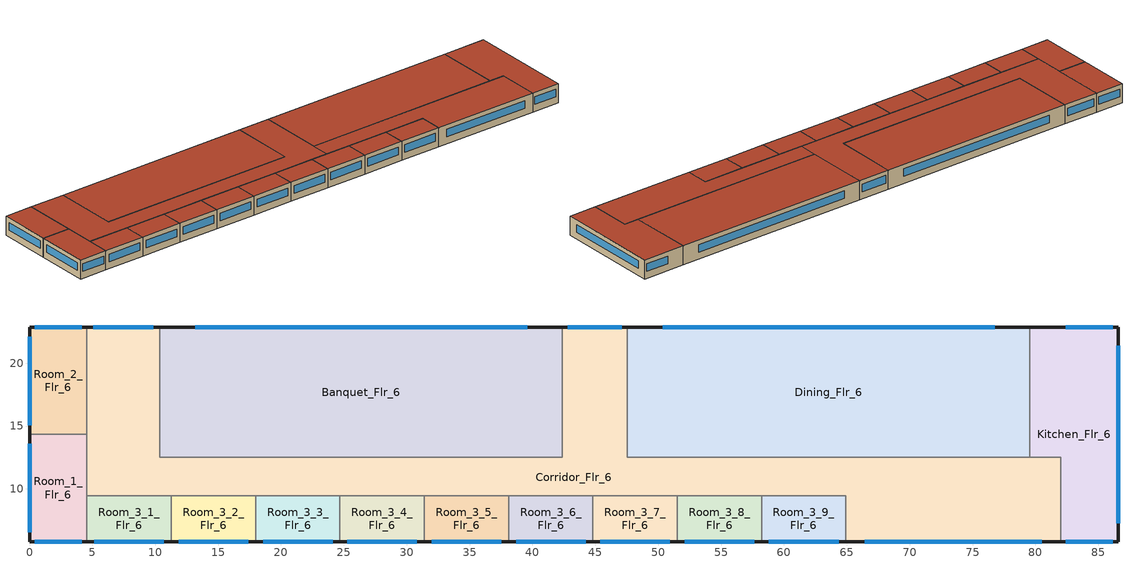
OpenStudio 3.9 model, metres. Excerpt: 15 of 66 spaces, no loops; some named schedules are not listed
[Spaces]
Room_2_Flr_6
 floor adiabatic (BTAP-Int-Wall): 4.57,22.86 4.57,14.33 0,14.33 0,22.86 z16.15
 wall outside: 4.57,22.86 0,22.86 0,14.33 z16.15:19.2
 wall to Room_1_Flr_6: 0,14.33 4.57,14.33 z16.15:19.2
 wall to Corridor_Flr_6: 4.57,14.33 4.57,22.86 z16.15:19.2
 window: 0,22.11 0,15.07 / 4.17,22.86 0.4,22.86 z17.26:18.48
 roof outside: 4.57,14.33 4.57,22.86 0,22.86 0,14.33 z19.2
Banquet_Flr_6
 floor adiabatic (BTAP-Int-Wall): 42.37,22.86 42.37,12.5 10.36,12.5 10.36,22.86 z16.15
 wall outside: 42.37,22.86 10.36,22.86 z16.15:19.2
 wall to Corridor_Flr_6: 10.36,22.86 10.36,12.5 42.37,12.5 42.37,22.86 z16.15:19.2
 window: 39.57,22.86 13.16,22.86 z17.26:18.48
 roof outside: 42.37,12.5 42.37,22.86 10.36,22.86 10.36,12.5 z19.2
Corridor_Flr_6
 floor adiabatic (BTAP-Int-Wall): 47.55,22.86 47.55,12.5 81.99,12.5 81.99,5.79 64.92,5.79 64.92,9.45 4.57,9.45 4.57,22.86 10.36,22.86 10.36,12.5 42.37,12.5 42.37,22.86 z16.15
 wall outside: 64.92,5.79 81.99,5.79 / 47.55,22.86 42.37,22.86 / 10.36,22.86 4.57,22.86 z16.15:19.2
 wall to Room_1_Flr_6: 4.57,14.33 4.57,9.45 z16.15:19.2
 wall to Kitchen_Flr_6: 81.99,5.79 81.99,12.5 79.55,12.5 z16.15:19.2
 wall to Dining_Flr_6: 79.55,12.5 47.55,12.5 47.55,22.86 z16.15:19.2
 wall to Room_3_1_Flr_6: 4.57,9.45 11.28,9.45 z16.15:19.2
 wall to Room_3_9_Flr_6: 58.22,9.45 64.92,9.45 64.92,5.79 z16.15:19.2
 wall to Room_3_4_Flr_6: 24.69,9.45 31.4,9.45 z16.15:19.2
 wall to Room_3_2_Flr_6: 11.28,9.45 17.98,9.45 z16.15:19.2
 wall to Room_3_3_Flr_6: 17.98,9.45 24.69,9.45 z16.15:19.2
 wall to Room_3_8_Flr_6: 51.51,9.45 58.22,9.45 z16.15:19.2
 wall to Room_3_5_Flr_6: 31.4,9.45 38.1,9.45 z16.15:19.2
 wall to Room_3_6_Flr_6: 38.1,9.45 44.81,9.45 z16.15:19.2
 wall to Room_3_7_Flr_6: 44.81,9.45 51.51,9.45 z16.15:19.2
 window: 66.42,5.79 80.5,5.79 / 47.09,22.86 42.82,22.86 / 9.86,22.86 5.08,22.86 z17.26:18.48
 roof outside: 81.99,5.79 81.99,12.5 47.55,12.5 47.55,9.45 64.92,9.45 64.92,5.79 z19.2; 47.55,9.45 47.55,22.86 42.37,22.86 42.37,12.5 10.36,12.5 10.36,22.86 4.57,22.86 4.57,9.45 z19.2
Room_3_1_Flr_6
 floor adiabatic (BTAP-Int-Wall): 11.28,9.45 11.28,5.79 4.57,5.79 4.57,9.45 z16.15
 wall outside: 4.57,5.79 11.28,5.79 z16.15:19.2
 wall to Room_1_Flr_6: 4.57,9.45 4.57,5.79 z16.15:19.2
 wall to Room_3_2_Flr_6: 11.28,5.79 11.28,9.45 z16.15:19.2
 window: 5.16,5.79 10.69,5.79 z17.26:18.48
 roof outside: 11.28,5.79 11.28,9.45 4.57,9.45 4.57,5.79 z19.2
Dining_Flr_6
 floor adiabatic (BTAP-Int-Wall): 79.55,22.86 79.55,12.5 47.55,12.5 47.55,22.86 z16.15
 wall outside: 79.55,22.86 47.55,22.86 z16.15:19.2
 wall to Kitchen_Flr_6: 79.55,12.5 79.55,22.86 z16.15:19.2
 window: 76.75,22.86 50.35,22.86 z17.26:18.48
 roof outside: 79.55,12.5 79.55,22.86 47.55,22.86 47.55,12.5 z19.2
Room_1_Flr_6
 floor adiabatic (BTAP-Int-Wall): 4.57,14.33 4.57,5.79 0,5.79 0,14.33 z16.15
 wall outside: 0,14.33 0,5.79 4.57,5.79 z16.15:19.2
 window: 0,13.58 0,6.54 / 0.4,5.79 4.17,5.79 z17.26:18.48
 roof outside: 4.57,5.79 4.57,14.33 0,14.33 0,5.79 z19.2
Kitchen_Flr_6
 floor adiabatic (BTAP-Int-Wall): 86.56,22.86 86.56,5.79 81.99,5.79 81.99,12.5 79.55,12.5 79.55,22.86 z16.15
 wall outside: 81.99,5.79 86.56,5.79 86.56,22.86 79.55,22.86 z16.15:19.2
 window: 86.56,7.29 86.56,21.37 / 82.39,5.79 86.16,5.79 / 86.16,22.86 82.39,22.86 z17.26:18.48
 roof outside: 86.56,5.79 86.56,22.86 79.55,22.86 79.55,12.5 81.99,12.5 81.99,5.79 z19.2
Room_3_2_Flr_6
 floor adiabatic (BTAP-Int-Wall): 17.98,9.45 17.98,5.79 11.28,5.79 11.28,9.45 z16.15
 wall outside: 11.28,5.79 17.98,5.79 z16.15:19.2
 wall to Room_3_3_Flr_6: 17.98,5.79 17.98,9.45 z16.15:19.2
 window: 11.87,5.79 17.4,5.79 z17.26:18.48
 roof outside: 17.98,5.79 17.98,9.45 11.28,9.45 11.28,5.79 z19.2
Room_3_3_Flr_6
 floor adiabatic (BTAP-Int-Wall): 24.69,9.45 24.69,5.79 17.98,5.79 17.98,9.45 z16.15
 wall outside: 17.98,5.79 24.69,5.79 z16.15:19.2
 wall to Room_3_4_Flr_6: 24.69,5.79 24.69,9.45 z16.15:19.2
 window: 18.57,5.79 24.1,5.79 z17.26:18.48
 roof outside: 24.69,5.79 24.69,9.45 17.98,9.45 17.98,5.79 z19.2
Room_3_4_Flr_6
 floor adiabatic (BTAP-Int-Wall): 31.4,9.45 31.4,5.79 24.69,5.79 24.69,9.45 z16.15
 wall outside: 24.69,5.79 31.4,5.79 z16.15:19.2
 wall to Room_3_5_Flr_6: 31.4,5.79 31.4,9.45 z16.15:19.2
 window: 25.28,5.79 30.81,5.79 z17.26:18.48
 roof outside: 31.4,5.79 31.4,9.45 24.69,9.45 24.69,5.79 z19.2
Room_3_5_Flr_6
 floor adiabatic (BTAP-Int-Wall): 38.1,9.45 38.1,5.79 31.4,5.79 31.4,9.45 z16.15
 wall outside: 31.4,5.79 38.1,5.79 z16.15:19.2
 wall to Room_3_6_Flr_6: 38.1,5.79 38.1,9.45 z16.15:19.2
 window: 31.98,5.79 37.52,5.79 z17.26:18.48
 roof outside: 38.1,5.79 38.1,9.45 31.4,9.45 31.4,5.79 z19.2
Room_3_6_Flr_6
 floor adiabatic (BTAP-Int-Wall): 44.81,9.45 44.81,5.79 38.1,5.79 38.1,9.45 z16.15
 wall outside: 38.1,5.79 44.81,5.79 z16.15:19.2
 wall to Room_3_7_Flr_6: 44.81,5.79 44.81,9.45 z16.15:19.2
 window: 38.69,5.79 44.22,5.79 z17.26:18.48
 roof outside: 44.81,5.79 44.81,9.45 38.1,9.45 38.1,5.79 z19.2
Room_3_7_Flr_6
 floor adiabatic (BTAP-Int-Wall): 51.51,9.45 51.51,5.79 44.81,5.79 44.81,9.45 z16.15
 wall outside: 44.81,5.79 51.51,5.79 z16.15:19.2
 wall to Room_3_8_Flr_6: 51.51,5.79 51.51,9.45 z16.15:19.2
 window: 45.4,5.79 50.93,5.79 z17.26:18.48
 roof outside: 51.51,5.79 51.51,9.45 44.81,9.45 44.81,5.79 z19.2
Room_3_8_Flr_6
 floor adiabatic (BTAP-Int-Wall): 58.22,9.45 58.22,5.79 51.51,5.79 51.51,9.45 z16.15
 wall outside: 51.51,5.79 58.22,5.79 z16.15:19.2
 wall to Room_3_9_Flr_6: 58.22,5.79 58.22,9.45 z16.15:19.2
 window: 52.1,5.79 57.63,5.79 z17.26:18.48
 roof outside: 58.22,5.79 58.22,9.45 51.51,9.45 51.51,5.79 z19.2
Room_3_9_Flr_6
 floor adiabatic (BTAP-Int-Wall): 64.92,9.45 64.92,5.79 58.22,5.79 58.22,9.45 z16.15
 wall outside: 58.22,5.79 64.92,5.79 z16.15:19.2
 window: 58.81,5.79 64.34,5.79 z17.26:18.48
 roof outside: 64.92,5.79 64.92,9.45 58.22,9.45 58.22,5.79 z19.2
[Site]
Yellowknife AP_NT_CAN: Latitude {deg}=62.46; Longitude {deg}=-114.44; Time Zone {hr}=-7; Elevation {m}=205.7; Terrain=City
[Building]
LargeHotel: North Axis {deg}=0; Default Construction Set=BTAP-Mass at hdd = 8170.0; Standards Number of Stories=7; Standards Number of Above Ground Stories=6; Standards Template=BTAP1980TO2010; Standards Building Type=LargeHotel
[Site:WaterMainsTemperature]
Calculation Method=Correlation; Annual Average Outdoor Air Temperature {C}=-3.65833; Maximum Difference In Monthly Average Outdoor Air Temperatures {deltaC}=41.5
[Site:GroundTemperature:BuildingSurface]
19.527, 19.502, 19.536, 19.598, 20.002, 21.64, 22.225, 22.375, 21.449, 20.121, 19.802, 19.633
[Material:NoMass] Roughness=Smooth; Thermal Absorptance=0.9; Solar Absorptance=0.7
Name | Thermal Resistance {m2-K/W} | Visible Absorptance
Typical Carpet Pad; Typical Carpet Pad 1 | 0.21648 | 0.8
Typical Insulation 1 | 0.00118045 | 0.7
Typical Insulation 2 | 3.47438 | 0.7
Typical Insulation 3 | 5.6818 | 0.7
Typical Carpet Pad 2; Typical Carpet Pad 4 | 1.40895 | 0.8
Typical Carpet Pad 3 | 2.81587 | 0.8
Typical Insulation 4 | 0.338965 | 0.7
Typical Insulation 5 | 0.338983 | 0.7
[Material]
Name | Roughness | Thickness {m} | Conductivity {W/m-K} | Density {kg/m3} | Specific Heat {J/kg-K} | Thermal Absorptance | Solar Absorptance | Visible Absorptance
G05 25mm wood | MediumSmooth | 0.0254 | 0.15 | 608 | 1630 | 0.9 | 0.5 | 0.5
100mm Normalweight concrete floor 1 | MediumSmooth | 0.1016 | 2.31 | 2322 | 832
G01 13mm gypsum board 1 | Smooth | 0.0127 | 0.16 | 800 | 1090 | 0.9 | 0.7 | 0.5
4 in. Normalweight Concrete Floor 1 | MediumRough | 0.1016 | 2.31 | 2322 | 832 | 0.9 | 0.7 | 0.7
1IN Stucco 1 | Smooth | 0.0253 | 0.6918 | 1858 | 837 | 0.9 | 0.7 | 0.92
8IN CONCRETE HW RefBldg 1 | Rough | 0.2032 | 1.311 | 2240 | 836.8 | 0.9 | 0.7 | 0.7
1/2IN Gypsum 1 | Smooth | 0.0127 | 0.16 | 784.9 | 830 | 0.9 | 0.4 | 0.4
Metal Roof Surface 1; F08 Metal surface 1 | Smooth | 0.0008 | 45.28 | 7824 | 500 | 0.9 | 0.7 | 0.7
6 in. Normalweight Concrete Floor 1; 6 in. Normalweight Concrete Floor 2; 6 in. Normalweight Concrete Floor 3 | MediumRough | 0.1524 | 2.31 | 2322 | 832 | 0.9 | 0.7 | 0.7
[Construction]
BTAP-Int-Partition; BTAP-Int-Door: G05 25mm wood
BTAP-Int-Floor: 100mm Normalweight concrete floor 1, Typical Carpet Pad
BTAP-Int-Wall: G01 13mm gypsum board 1, G01 13mm gypsum board 1
BTAP-Int-Ceiling: Typical Carpet Pad, 100mm Normalweight concrete floor 1
BTAP-Int-Window: SimpleGlazing
BTAP-Ext-Floor-Mass:U-3.822: Typical Insulation 1, 4 in. Normalweight Concrete Floor 1, Typical Carpet Pad 1
BTAP-Ext-Wall-Mass:U-0.267: 1IN Stucco 1, 8IN CONCRETE HW RefBldg 1, Typical Insulation 2, 1/2IN Gypsum 1
BTAP-Ext-Roof-Metal:U-0.176: Metal Roof Surface 1, Typical Insulation 3
BTAP-Grnd-Floor-Mass:U-0.678: 6 in. Normalweight Concrete Floor 1, Typical Carpet Pad 2
BTAP-Grnd-Wall-Mass:U-0.347: 6 in. Normalweight Concrete Floor 2, Typical Carpet Pad 3
BTAP-Grnd-Roof-Mass:U-0.678: 6 in. Normalweight Concrete Floor 3, Typical Carpet Pad 4
BTAP-Ext-FixedWindow:U=0.295 SHGC=0.410; BTAP-Ext-GlassDoors:U=0.295 SHGC=0.410; BTAP-Ext-Skylights:U=0.295 SHGC=0.410; BTAP-Ext-DaylightDomes:U=0.295 SHGC=0.410; BTAP-Ext-DaylightDiffuser:U=0.295 SHGC=0.410: SimpleGlazing:U=0.295 SHGC=0.410
BTAP-Ext-Door:U-2.95: F08 Metal surface 1, Typical Insulation 4
BTAP-Ext-OverHeadDoor:U-2.95: Typical Insulation 5
[DefaultConstructionSet]
BTAP-Mass at hdd = 8170.0: Default Exterior Surface Constructions=BTAP-Mass at hdd = 8170.0; Default Interior Surface Constructions=Default Surface Constructions 2; Default Ground Contact Surface Constructions=BTAP-Mass at hdd = 8170.0 1; Default Exterior SubSurface Constructions=BTAP-Mass at hdd = 8170.0; Default Interior SubSurface Constructions=Default Sub Surface Constructions 2; Interior Partition Construction=BTAP-Int-Partition
[DefaultSurfaceConstructions]
Name | Floor Construction | Wall Construction | Roof Ceiling Construction
Default Surface Constructions 2 | BTAP-Int-Floor | BTAP-Int-Wall | BTAP-Int-Ceiling
BTAP-Mass at hdd = 8170.0 | BTAP-Ext-Floor-Mass:U-3.822 | BTAP-Ext-Wall-Mass:U-0.267 | BTAP-Ext-Roof-Metal:U-0.176
BTAP-Mass at hdd = 8170.0 1 | BTAP-Grnd-Floor-Mass:U-0.678 | BTAP-Grnd-Wall-Mass:U-0.347 | BTAP-Grnd-Roof-Mass:U-0.678
[DefaultSubSurfaceConstructions]
Name | Fixed Window Construction | Operable Window Construction | Door Construction | Glass Door Construction | Overhead Door Construction | Skylight Construction | Tubular Daylight Dome Construction | Tubular Daylight Diffuser Construction
Default Sub Surface Constructions 2 | BTAP-Int-Window | BTAP-Int-Window | BTAP-Int-Door
BTAP-Mass at hdd = 8170.0 | BTAP-Ext-FixedWindow:U=0.295 SHGC=0.410 | BTAP-Ext-FixedWindow:U=0.295 SHGC=0.410 | BTAP-Ext-Door:U-2.95 | BTAP-Ext-GlassDoors:U=0.295 SHGC=0.410 | BTAP-Ext-OverHeadDoor:U-2.95 | BTAP-Ext-Skylights:U=0.295 SHGC=0.410 | BTAP-Ext-DaylightDomes:U=0.295 SHGC=0.410 | BTAP-Ext-DaylightDiffuser:U=0.295 SHGC=0.410
[WindowMaterial:SimpleGlazingSystem] Solar Heat Gain Coefficient=0.41; Visible Transmittance=0.21
Name | U-Factor {W/m2-K}
SimpleGlazing | 2.2
SimpleGlazing:U=0.295 SHGC=0.410 | 2.95
[Space] Building Story=Building Story 4; Volume {m3}=Autocalculate
Name | Space Type | Thermal Zone | Part of Total Floor Area
Room_2_Flr_6 | Space Function Hotel/Motel - rooms | DU_BT=Space Function_ST=Hotel/Motel - rooms_FL=Building Story 4_SCHF 8 | Yes
Banquet_Flr_6 | Space Function Hotel/Motel - dining | ALL_ST=Hotel/Motel - dining_FL=Building Story 4_SCH=B 1 | Yes
Kitchen_Flr_6 | Space Function Food preparation | ALL_ST=Food preparation_FL=Building Story 4_SCH=B | Yes
Corridor_Flr_6 | Space Function Corr. >= 2.4m wide-sch-F | WILD_ST=Corr. >= 2.4m wide-sch-E_FL=Building Story 4_SCH=F | Yes
Room_3_1_Flr_6 | Space Function Hotel/Motel - rooms | DU_BT=Space Function_ST=Hotel/Motel - rooms_FL=Building Story 4_SCHF 5 | Yes
Dining_Flr_6 | Space Function Hotel/Motel - dining | ALL_ST=Hotel/Motel - dining_FL=Building Story 4_SCH=B | Yes
Room_1_Flr_6 | Space Function Hotel/Motel - rooms | DU_BT=Space Function_ST=Hotel/Motel - rooms_FL=Building Story 4_SCHF 7 | Yes
Room_3_2_Flr_6 | Space Function Hotel/Motel - rooms | DU_BT=Space Function_ST=Hotel/Motel - rooms_FL=Building Story 4_SCHF 10
Room_3_3_Flr_6 | Space Function Hotel/Motel - rooms | DU_BT=Space Function_ST=Hotel/Motel - rooms_FL=Building Story 4_SCHF 4
Room_3_4_Flr_6 | Space Function Hotel/Motel - rooms | DU_BT=Space Function_ST=Hotel/Motel - rooms_FL=Building Story 4_SCHF 3
Room_3_5_Flr_6 | Space Function Hotel/Motel - rooms | DU_BT=Space Function_ST=Hotel/Motel - rooms_FL=Building Story 4_SCHF 6
Room_3_6_Flr_6 | Space Function Hotel/Motel - rooms | DU_BT=Space Function_ST=Hotel/Motel - rooms_FL=Building Story 4_SCHF 2
Room_3_7_Flr_6 | Space Function Hotel/Motel - rooms | DU_BT=Space Function_ST=Hotel/Motel - rooms_FL=Building Story 4_SCHF 1
Room_3_8_Flr_6 | Space Function Hotel/Motel - rooms | DU_BT=Space Function_ST=Hotel/Motel - rooms_FL=Building Story 4_SCHF 9
Room_3_9_Flr_6 | Space Function Hotel/Motel - rooms | DU_BT=Space Function_ST=Hotel/Motel - rooms_FL=Building Story 4_SCHF
[BuildingStory]
Building Story 4: Nominal Z Coordinate {m}=16.152
[SpaceType] Standards Building Type=Space Function
Name | Default Schedule Set | Design Specification Outdoor Air Object | Standards Space Type
Space Function Hotel/Motel - dining | Space Function Hotel/Motel - dining Schedule Set | Space Function Hotel/Motel - dining Ventilation | Hotel/Motel - dining
Space Function Food preparation | Space Function Food preparation Schedule Set | Space Function Food preparation Ventilation | Food preparation
Space Function Corr. >= 2.4m wide-sch-F | Space Function Corr. >= 2.4m wide-sch-F Schedule Set | Space Function Corr. >= 2.4m wide-sch-F Ventilation | Corr. >= 2.4m wide-sch-F
[People:Definition] Number of People Calculation Method=People/Area; Fraction Radiant=0.3
Name | People per Space Floor Area {person/m2}
Space Function Food preparation People Definition | 0.0500522
Space Function Hotel/Motel - dining People Definition | 0.0999967
Space Function Corr. >= 2.4m wide-sch-F People Definition | 0.0100104
[People] Work Efficiency Schedule=Work Efficiency Schedule; Clothing Insulation Schedule=Clothing Schedule; Air Velocity Schedule=Air Velocity Schedule; Multiplier=1
Name | People Definition | Space or SpaceType
Space Function Food preparation People | Space Function Food preparation People Definition | Space Function Food preparation
Space Function Hotel/Motel - dining People | Space Function Hotel/Motel - dining People Definition | Space Function Hotel/Motel - dining
Space Function Corr. >= 2.4m wide-sch-F People | Space Function Corr. >= 2.4m wide-sch-F People Definition | Space Function Corr. >= 2.4m wide-sch-F
[Lights:Definition] Design Level Calculation Method=Watts/Area; Fraction Radiant=0.5; Fraction Visible=0.2
Name | Watts per Space Floor Area {W/m2}
Space Function Food preparation Lights Definition | 10.6999
Space Function Hotel/Motel - dining Lights Definition | 8.79993
Space Function Corr. >= 2.4m wide-sch-F Lights Definition | 7.09994
[Lights] Fraction Replaceable=1
Name | Lights Definition | Space or SpaceType
Space Function Food preparation Lights | Space Function Food preparation Lights Definition | Space Function Food preparation
Space Function Hotel/Motel - dining Lights | Space Function Hotel/Motel - dining Lights Definition | Space Function Hotel/Motel - dining
Space Function Corr. >= 2.4m wide-sch-F Lights | Space Function Corr. >= 2.4m wide-sch-F Lights Definition | Space Function Corr. >= 2.4m wide-sch-F
[DesignSpecification:OutdoorAir] Outdoor Air Method=Sum
Name | Outdoor Air Flow per Person {m3/s-person} | Outdoor Air Flow per Floor Area {m3/s-m2}
Space Function Food preparation Ventilation | 0.0304482
Space Function Hotel/Motel - dining Ventilation | 0.0711223
Space Function Corr. >= 2.4m wide-sch-F Ventilation |  | 0.000254
[DefaultScheduleSet] People Activity Level Schedule=NECB-Activity
Name | Number of People Schedule | Lighting Schedule | Electric Equipment Schedule
Space Function Food preparation Schedule Set; Space Function Hotel/Motel - dining Schedule Set | NECB-B-Occupancy | NECB-B-Lighting | NECB-B-Electric-Equipment
Space Function Corr. >= 2.4m wide-sch-F Schedule Set | NECB-F-Occupancy | NECB-F-Lighting | NECB-F-Electric-Equipment
[ThermostatSetpoint:DualSetpoint]
Name | Heating Setpoint Temperature Schedule | Cooling Setpoint Temperature Schedule
Space Function Hotel/Motel - rooms Thermostat 107; Space Function Hotel/Motel - rooms Thermostat 108; Space Function Hotel/Motel - rooms Thermostat 109; Space Function Hotel/Motel - rooms Thermostat 110; Space Function Hotel/Motel - rooms Thermostat 111; Space Function Hotel/Motel - rooms Thermostat 117; Space Function Hotel/Motel - rooms Thermostat 126; Space Function Hotel/Motel - rooms Thermostat 129; Space Function Hotel/Motel - rooms Thermostat 146; Space Function Hotel/Motel - rooms Thermostat 148; Space Function Hotel/Motel - rooms Thermostat 159; Space Function Corr. >= 2.4m wide-sch-F Thermostat 2 | NECB-F-Thermostat Setpoint-Heating | NECB-F-Thermostat Setpoint-Cooling
Space Function Hotel/Motel - dining Thermostat 5; Space Function Hotel/Motel - dining Thermostat 6; Space Function Food preparation Thermostat 3 | NECB-B-Thermostat Setpoint-Heating | NECB-B-Thermostat Setpoint-Cooling
[ElectricEquipment:Definition] Design Level Calculation Method=Watts/Area; Fraction Radiant=0.5
Name | Watts per Space Floor Area {W/m2}
Space Function Food preparation Elec Equip Definition | 9.99992
Space Function Hotel/Motel - dining Elec Equip Definition | 0.999992
[ElectricEquipment]
Name | Electric Equipment Definition | Space or SpaceType
Space Function Food preparation Elec Equip | Space Function Food preparation Elec Equip Definition | Space Function Food preparation
Space Function Hotel/Motel - dining Elec Equip | Space Function Hotel/Motel - dining Elec Equip Definition | Space Function Hotel/Motel - dining
[SpaceInfiltration:DesignFlowRate] Design Flow Rate Calculation Method=Flow/ExteriorArea
Name | Space or SpaceType | Schedule | Flow per Exterior Surface Area {m3/s-m2} | Constant Term Coefficient | Temperature Term Coefficient | Velocity Term Coefficient | Velocity Squared Term Coefficient
Banquet_Flr_6 Infiltration | Banquet_Flr_6 | Always On Discrete | 0.001116 | 0 | 0 | 0.224 | 0
Corridor_Flr_6 Infiltration | Corridor_Flr_6 | Always On Discrete | 0.001116 | 0 | 0 | 0.224 | 0
Dining_Flr_6 Infiltration | Dining_Flr_6 | Always On Discrete | 0.001116 | 0 | 0 | 0.224 | 0
Kitchen_Flr_6 Infiltration | Kitchen_Flr_6 | Always On Discrete | 0.001116 | 0 | 0 | 0.224 | 0
Room_1_Flr_6 Infiltration | Room_1_Flr_6 | Always On Discrete | 0.001116 | 0 | 0 | 0.224 | 0
Room_2_Flr_6 Infiltration | Room_2_Flr_6 | Always On Discrete | 0.001116 | 0 | 0 | 0.224 | 0
Room_3_1_Flr_6 Infiltration | Room_3_1_Flr_6 | Always On Discrete | 0.001116 | 0 | 0 | 0.224 | 0
Room_3_2_Flr_6 Infiltration | Room_3_2_Flr_6 | Always On Discrete | 0.001116 | 0 | 0 | 0.224 | 0
Room_3_3_Flr_6 Infiltration | Room_3_3_Flr_6 | Always On Discrete | 0.001116 | 0 | 0 | 0.224 | 0
Room_3_4_Flr_6 Infiltration | Room_3_4_Flr_6 | Always On Discrete | 0.001116 | 0 | 0 | 0.224 | 0
Room_3_5_Flr_6 Infiltration | Room_3_5_Flr_6 | Always On Discrete | 0.001116 | 0 | 0 | 0.224 | 0
Room_3_6_Flr_6 Infiltration | Room_3_6_Flr_6 | Always On Discrete | 0.001116 | 0 | 0 | 0.224 | 0
Room_3_7_Flr_6 Infiltration | Room_3_7_Flr_6 | Always On Discrete | 0.001116 | 0 | 0 | 0.224 | 0
Room_3_8_Flr_6 Infiltration | Room_3_8_Flr_6 | Always On Discrete | 0.001116 | 0 | 0 | 0.224 | 0
Room_3_9_Flr_6 Infiltration | Room_3_9_Flr_6 | Always On Discrete | 0.001116 | 0 | 0 | 0.224 | 0
Space Function Corr. >= 2.4m wide-sch-F Infiltration | Space Function Corr. >= 2.4m wide-sch-F |  | 0.000250063
[ThermalZone] Use Ideal Air Loads=No
Name | Thermostat
DU_BT=Space Function_ST=Hotel/Motel - rooms_FL=Building Story 4_SCHF | Space Function Hotel/Motel - rooms Thermostat 107
DU_BT=Space Function_ST=Hotel/Motel - rooms_FL=Building Story 4_SCHF 1 | Space Function Hotel/Motel - rooms Thermostat 108
DU_BT=Space Function_ST=Hotel/Motel - rooms_FL=Building Story 4_SCHF 2 | Space Function Hotel/Motel - rooms Thermostat 109
DU_BT=Space Function_ST=Hotel/Motel - rooms_FL=Building Story 4_SCHF 3 | Space Function Hotel/Motel - rooms Thermostat 110
DU_BT=Space Function_ST=Hotel/Motel - rooms_FL=Building Story 4_SCHF 4 | Space Function Hotel/Motel - rooms Thermostat 111
DU_BT=Space Function_ST=Hotel/Motel - rooms_FL=Building Story 4_SCHF 5 | Space Function Hotel/Motel - rooms Thermostat 117
DU_BT=Space Function_ST=Hotel/Motel - rooms_FL=Building Story 4_SCHF 6 | Space Function Hotel/Motel - rooms Thermostat 126
DU_BT=Space Function_ST=Hotel/Motel - rooms_FL=Building Story 4_SCHF 7 | Space Function Hotel/Motel - rooms Thermostat 129
DU_BT=Space Function_ST=Hotel/Motel - rooms_FL=Building Story 4_SCHF 8 | Space Function Hotel/Motel - rooms Thermostat 146
DU_BT=Space Function_ST=Hotel/Motel - rooms_FL=Building Story 4_SCHF 9 | Space Function Hotel/Motel - rooms Thermostat 148
DU_BT=Space Function_ST=Hotel/Motel - rooms_FL=Building Story 4_SCHF 10 | Space Function Hotel/Motel - rooms Thermostat 159
ALL_ST=Hotel/Motel - dining_FL=Building Story 4_SCH=B | Space Function Hotel/Motel - dining Thermostat 5
ALL_ST=Hotel/Motel - dining_FL=Building Story 4_SCH=B 1 | Space Function Hotel/Motel - dining Thermostat 6
ALL_ST=Food preparation_FL=Building Story 4_SCH=B | Space Function Food preparation Thermostat 3
WILD_ST=Corr. >= 2.4m wide-sch-E_FL=Building Story 4_SCH=F | Space Function Corr. >= 2.4m wide-sch-F Thermostat 2
[Foundation:Kiva]
Bldg Kiva Foundation: Wall Height Above Grade {m}=0; Wall Depth Below Slab {m}=0
[Foundation:Kiva:Settings]

